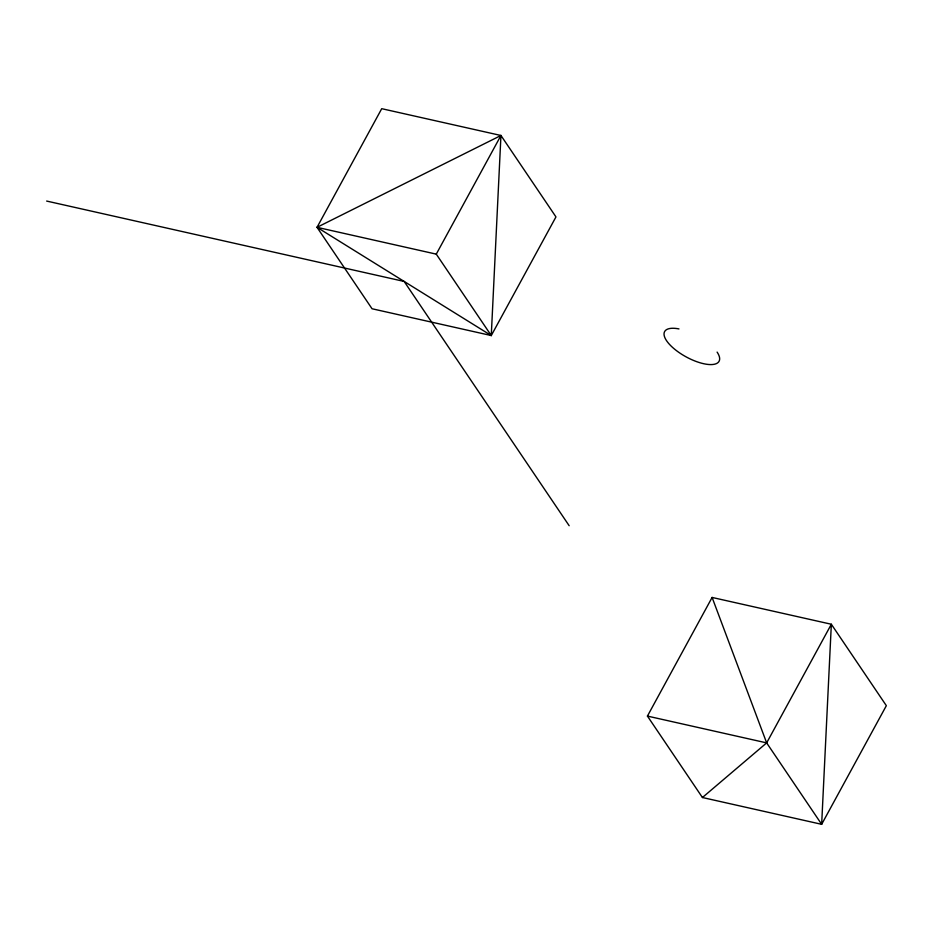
<?xml version="1.0" encoding="UTF-8"?>
<svg xmlns="http://www.w3.org/2000/svg" width="933" height="933" viewBox="0 0 933 933"><rect width="100%" height="100%" fill="white"/><g stroke="black" fill="none" stroke-linecap="round" stroke-linejoin="round"><path stroke-width="1.4" d="M491.271 335.553L500.951 135.483L381.725 108.683L317.033 227.325L372.045 308.753L491.271 335.553L555.963 216.911L500.951 135.483L317.033 227.325L491.271 335.553L436.271 254.138L317.033 227.325M436.271 254.138L500.951 135.483M647.432 716.089L712.112 597.447L831.338 624.247L886.35 705.675L821.658 824.317L702.432 797.517L647.432 716.089L766.658 742.89L821.658 824.317L831.338 624.247L766.658 742.89L702.432 797.517M46.65 201.061L404.152 281.439L569.165 525.711M712.112 597.447L766.658 742.89M717.104 352.103A31.011 11.919 28.6 0 1 703.902 363.765A31.011 11.919 28.6 0 1 666.978 341.303A31.011 11.919 28.6 0 1 678.979 328.917"/></g></svg>
